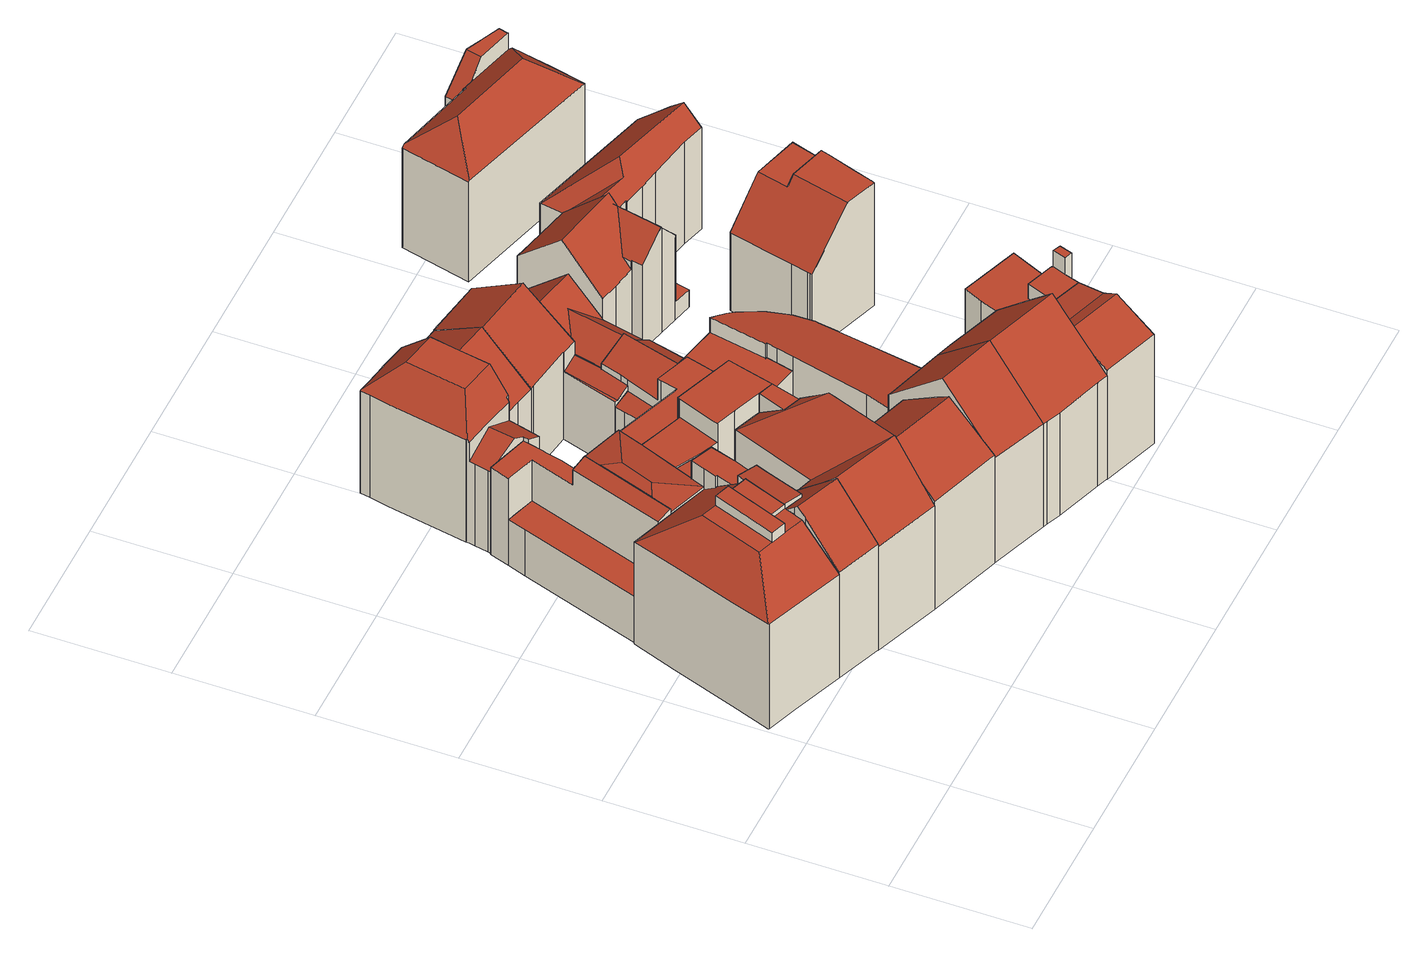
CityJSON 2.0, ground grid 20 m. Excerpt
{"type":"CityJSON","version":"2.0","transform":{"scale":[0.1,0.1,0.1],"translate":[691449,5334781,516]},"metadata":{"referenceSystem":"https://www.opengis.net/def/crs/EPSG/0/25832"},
"CityObjects":{
"building1":{"type":"Building","attributes":{"Gemeindeschluessel":"09162000","HoeheDach":"542.030","HoeheGrund":"516.590","Methode":"2000","NiedrigsteTraufeDesGebaeudes":"534.678","Geometrietyp2DReferenz":"3000","function":"31001_9998","roofType":"2100","measuredHeight":25.44,"storeysAboveGround":6},"geometry":[{"type":"MultiSurface","lod":"2","boundaries":[[[0,1,2,3,4,5]],[[6,7,8,9]],[[10,11,1,0]],[[12,5,4,3,2,13,14,15,16,17,18,19]],[[14,13,20,21]],[[22,23,24,25,26,27,28]],[[29,30,31,32]],[[9,8,33,34]],[[35,36,25,24]],[[37,38,39,40,41]],[[35,24,23,22,42,43,44,45,6,9,34,46,19,18,17,16,15,14,21,47,29,32]],[[1,11,48,26,25,36,31,30,49,20,13,2]],[[10,50,51,11]],[[22,28,52,42]],[[44,43,42,52,53,39,38]],[[54,55,56,51,50]],[[41,40,57,58,56,55,54]],[[32,31,36,35]],[[41,54,50,10]],[[39,53,57,40]],[[59,33,8,7,37,41,10,0,5,12]],[[7,6,45,44,38,37]],[[46,34,33,59,12,19]],[[56,58,27,26,48,11,51]],[[53,52,28,27,58,57]],[[49,30,29,47,21,20]]],"semantics":{"surfaces":[{"type":"RoofSurface"},{"type":"WallSurface"},{"type":"GroundSurface"}],"values":[0,1,0,1,1,1,1,1,1,0,2,0,1,1,1,0,1,1,1,1,0,1,1,1,0,1]}}]},
"building2":{"type":"Building","attributes":{"Gemeindeschluessel":"09162000","HoeheDach":"542.256","HoeheGrund":"516.540","Methode":"2000","NiedrigsteTraufeDesGebaeudes":"534.364","Geometrietyp2DReferenz":"3000","function":"31001_9998","roofType":"3100","measuredHeight":25.72,"storeysAboveGround":5},"geometry":[{"type":"MultiSurface","lod":"2","boundaries":[[[60,61,62,63,64,65]],[[66,67,68,69,70,71]],[[72,73,67,66,74]],[[75,76,60,65]],[[77,72,74,78]],[[63,62,79,80]],[[81,77,78,71,70,69,75,65,64,63,80,82]],[[80,79,83,82]],[[69,68,76,75]],[[78,74,66,71]],[[72,77,81,82,83,84,73]],[[73,84,83,79,62,61,60,76,68,67]]],"semantics":{"surfaces":[{"type":"WallSurface"},{"type":"RoofSurface"},{"type":"GroundSurface"}],"values":[0,0,1,0,0,0,2,0,0,0,0,1]}}]},
"building3":{"type":"Building","attributes":{"Gemeindeschluessel":"09162000","HoeheDach":"525.003","HoeheGrund":"516.810","Methode":"1000","NiedrigsteTraufeDesGebaeudes":"525.003","Geometrietyp2DReferenz":"3000","function":"31001_9998","roofType":"1000","measuredHeight":8.19,"storeysAboveGround":2},"geometry":[{"type":"MultiSurface","lod":"2","boundaries":[[[85,86,87,88]],[[88,87,89,90]],[[90,89,91,92]],[[93,85,88,90,92,94,95]],[[86,96,97,98,91,89,87]],[[85,93,95,97,96,86]],[[98,97,95,94,92,91]]],"semantics":{"surfaces":[{"type":"WallSurface"},{"type":"GroundSurface"},{"type":"RoofSurface"}],"values":[0,0,0,1,2,0,0]}}]},
"building4":{"type":"Building","attributes":{"Gemeindeschluessel":"09162000","HoeheDach":"540.621","HoeheGrund":"516.580","Methode":"2000","NiedrigsteTraufeDesGebaeudes":"534.730","Geometrietyp2DReferenz":"3000","function":"31001_9998","roofType":"1000","measuredHeight":24.04,"storeysAboveGround":5},"geometry":[{"type":"MultiSurface","lod":"2","boundaries":[[[99,100,101,102]],[[103,104,105,106,107,108]],[[24,109,110,35]],[[111,112,107,106]],[[113,114,100,99]],[[115,116,108,107,112,117,110,109,118]],[[113,119,116,115,120,114]],[[101,100,114,120,121,122,123]],[[103,108,116,119]],[[35,110,117,32]],[[106,105,124,125,111]],[[118,121,120,115]],[[102,101,123,42]],[[24,22,122,121,118,109]],[[126,124,105,104]],[[127,125,124,126]],[[103,119,113,99,102,42,22,24,35,32,127,126,104]],[[127,32,117,112,111,125]],[[42,123,122,22]]],"semantics":{"surfaces":[{"type":"WallSurface"},{"type":"RoofSurface"},{"type":"GroundSurface"}],"values":[0,0,0,0,0,1,0,1,0,0,1,0,0,0,0,0,2,0,0]}}]},
"building5":{"type":"Building","attributes":{"Gemeindeschluessel":"09162000","HoeheDach":"535.727","HoeheGrund":"516.830","Methode":"2000","NiedrigsteTraufeDesGebaeudes":"532.330","Geometrietyp2DReferenz":"3000","function":"31001_9998","roofType":"1000","measuredHeight":18.9,"storeysAboveGround":6},"geometry":[{"type":"MultiSurface","lod":"2","boundaries":[[[128,129,130,131,132,133,134,135,136,137,138,139,140]],[[141,142,143,144,145,146,147,85,148,149,95,150,92,151,152]],[[153,154,131,130,129,95,149,148,85]],[[141,137,136,142]],[[152,138,137,141]],[[147,155,153,85]],[[131,154,156,132]],[[151,139,138,152]],[[150,95,129,128,140,92]],[[147,146,145,144,134,133,132,156,155]],[[155,156,154,153]],[[144,143,142,136,135,134]],[[92,140,139,151]]],"semantics":{"surfaces":[{"type":"RoofSurface"},{"type":"GroundSurface"},{"type":"WallSurface"}],"values":[0,1,2,2,2,2,2,2,2,2,0,2,2]}}]},
"building6":{"type":"Building","attributes":{"Gemeindeschluessel":"09162000","HoeheDach":"536.110","HoeheGrund":"516.810","Methode":"2000","NiedrigsteTraufeDesGebaeudes":"535.120","Geometrietyp2DReferenz":"3000","function":"31001_9998","roofType":"3200","measuredHeight":19.3,"storeysAboveGround":5},"geometry":[{"type":"MultiSurface","lod":"2","boundaries":[[[157,158,159,147]],[[157,160,161,162,163,158]],[[164,165,162,161]],[[166,164,161,160,157,147,167,168,145,169]],[[170,171,172,173,174]],[[145,173,172,169]],[[164,166,169,172,171,165]],[[158,163,175,176,159]],[[175,170,174,176]],[[163,162,165,171,170,175]],[[159,176,174,173,145,168,167,147]]],"semantics":{"surfaces":[{"type":"WallSurface"},{"type":"GroundSurface"},{"type":"RoofSurface"}],"values":[0,0,0,1,2,0,0,2,2,2,0]}}]},
"building7":{"type":"Building","attributes":{"Gemeindeschluessel":"09162000","HoeheDach":"528.425","HoeheGrund":"516.710","Methode":"2000","NiedrigsteTraufeDesGebaeudes":"528.425","Geometrietyp2DReferenz":"3000","function":"31001_9998","roofType":"1000","measuredHeight":11.71,"storeysAboveGround":3},"geometry":[{"type":"MultiSurface","lod":"2","boundaries":[[[177,178,179,180]],[[181,182,183,184]],[[185,186,187,188]],[[189,179,178,183,182,187,186,190,191]],[[192,189,191,193]],[[193,191,190,194]],[[180,179,189,192]],[[188,187,182,181]],[[184,183,178,177]],[[193,194,185,188,181,184,177,180,192]],[[194,190,186,185]]],"semantics":{"surfaces":[{"type":"WallSurface"},{"type":"RoofSurface"},{"type":"GroundSurface"}],"values":[0,0,0,1,0,0,0,0,0,2,0]}}]},
"building8":{"type":"Building","attributes":{"Gemeindeschluessel":"09162000","HoeheDach":"542.260","HoeheGrund":"516.403","Methode":"2000","NiedrigsteTraufeDesGebaeudes":"534.849","Geometrietyp2DReferenz":"3000","function":"31001_9998","roofType":"3100","measuredHeight":25.86,"storeysAboveGround":5},"geometry":[{"type":"MultiSurface","lod":"2","boundaries":[[[195,196,197,198]],[[199,200,201,202,203,204]],[[205,206,204,203,207,208]],[[200,199,209,210,211]],[[212,213,196,195]],[[207,214,215,216,208]],[[217,218,219,220]],[[215,221,222,216]],[[209,206,205,222,221,223,224,225,217,220,226,212,195,198,210]],[[225,227,218,217]],[[201,227,225,224,202]],[[207,203,202,228,214]],[[223,221,215,214,228]],[[199,204,206,209]],[[226,229,213,212]],[[220,219,229,226]],[[198,197,211,210]],[[200,211,197,196,213,229,219,218,227,201]],[[202,224,223,228]],[[205,208,216,222]]],"semantics":{"surfaces":[{"type":"WallSurface"},{"type":"RoofSurface"},{"type":"GroundSurface"}],"values":[0,1,0,0,0,1,0,0,2,0,0,1,0,0,0,0,0,1,0,0]}}]},
"building9":{"type":"Building","attributes":{"Gemeindeschluessel":"09162000","HoeheDach":"528.485","HoeheGrund":"516.690","Methode":"1000","NiedrigsteTraufeDesGebaeudes":"528.485","Geometrietyp2DReferenz":"3000","function":"31001_9998","roofType":"1000","measuredHeight":11.79,"storeysAboveGround":3},"geometry":[{"type":"MultiSurface","lod":"2","boundaries":[[[230,231,180,232,177,233]],[[234,235,236,237,238,239]],[[236,233,177,237]],[[239,238,237,177,232,180]],[[231,230,233,236,235,234]],[[231,234,239,180]]],"semantics":{"surfaces":[{"type":"GroundSurface"},{"type":"RoofSurface"},{"type":"WallSurface"}],"values":[0,1,2,2,2,2]}}]},
"building10":{"type":"Building","attributes":{"Gemeindeschluessel":"09162000","HoeheDach":"532.293","HoeheGrund":"517.010","Methode":"2000","NiedrigsteTraufeDesGebaeudes":"528.325","Geometrietyp2DReferenz":"3000","function":"31001_9998","roofType":"2100","measuredHeight":15.28,"storeysAboveGround":3},"geometry":[{"type":"MultiSurface","lod":"2","boundaries":[[[240,241,242,243,244,245]],[[133,246,247,248,245,244,249,250,251]],[[252,253,254,255,248,247]],[[256,253,252,247,246,133]],[[257,258,251,250,249,244,243,242,259]],[[255,254,260,241,240,245,248]],[[258,256,133,251]],[[242,241,260,259]],[[258,257,259,260,254,253,256]]],"semantics":{"surfaces":[{"type":"WallSurface"},{"type":"RoofSurface"},{"type":"GroundSurface"}],"values":[0,0,0,1,2,1,0,0,0]}}]},
"building11":{"type":"Building","attributes":{"Gemeindeschluessel":"09162000","HoeheDach":"534.917","HoeheGrund":"516.740","Methode":"1000","NiedrigsteTraufeDesGebaeudes":"534.917","Geometrietyp2DReferenz":"3000","function":"31001_9998","roofType":"1000","measuredHeight":18.18,"storeysAboveGround":4},"geometry":[{"type":"MultiSurface","lod":"2","boundaries":[[[261,262,263,264,265,266,267,268]],[[269,268,267,270]],[[177,271,272,264,263,262]],[[271,177,184,269,270,273,274,272]],[[270,267,266,273]],[[265,264,272,274,273,266]],[[184,261,268,269]],[[177,262,261,184]]],"semantics":{"surfaces":[{"type":"RoofSurface"},{"type":"WallSurface"},{"type":"GroundSurface"}],"values":[0,1,1,2,1,1,1,1]}}]},
"building12":{"type":"Building","attributes":{"Gemeindeschluessel":"09162000","HoeheDach":"541.209","HoeheGrund":"516.400","Methode":"2000","NiedrigsteTraufeDesGebaeudes":"527.770","Geometrietyp2DReferenz":"3000","function":"31001_9998","roofType":"3100","measuredHeight":24.81,"storeysAboveGround":5},"geometry":[{"type":"MultiSurface","lod":"2","boundaries":[[[275,276,277,278]],[[279,280,281,277,276,282,283]],[[282,276,275,284,209,285,206]],[[209,284,286,287]],[[288,289,290,291,292,222]],[[222,292,293,205]],[[293,283,282,206,294,205]],[[295,296,297,289,288,222,205,294,206,285,209,287]],[[291,290,280,279,283,293,292]],[[290,289,297,296,295,287,286,278,277,281,280]],[[278,286,284,275]]],"semantics":{"surfaces":[{"type":"WallSurface"},{"type":"RoofSurface"},{"type":"GroundSurface"}],"values":[0,1,0,0,0,0,0,2,1,0,1]}}]},
"building13":{"type":"Building","attributes":{"Gemeindeschluessel":"09162000","HoeheDach":"538.230","HoeheGrund":"516.620","Methode":"1000","NiedrigsteTraufeDesGebaeudes":"538.230","Geometrietyp2DReferenz":"3000","function":"31001_9998","roofType":"1000","measuredHeight":21.61,"storeysAboveGround":5},"geometry":[{"type":"MultiSurface","lod":"2","boundaries":[[[298,299,300,301]],[[302,303,304,305,306,298,301]],[[307,308,299,298,306,305]],[[309,310,311,300,299,308,307]],[[302,311,310,303]],[[304,303,310,309,307,305]],[[301,300,311,302]]],"semantics":{"surfaces":[{"type":"WallSurface"},{"type":"GroundSurface"},{"type":"RoofSurface"}],"values":[0,1,0,2,0,0,0]}}]},
"building14":{"type":"Building","attributes":{"Gemeindeschluessel":"09162000","HoeheDach":"538.195","HoeheGrund":"516.640","Methode":"1000","NiedrigsteTraufeDesGebaeudes":"538.195","Geometrietyp2DReferenz":"3000","function":"31001_9998","roofType":"1000","measuredHeight":21.55,"storeysAboveGround":6},"geometry":[{"type":"MultiSurface","lod":"2","boundaries":[[[312,313,314,299,300,315,316,317,318,319,320,321]],[[322,315,300,301]],[[301,300,299,298]],[[323,317,316,324]],[[321,320,319,325,326,327]],[[328,298,299,314,313,329]],[[330,318,317,323]],[[324,322,301,298,328,329,331,327,326,325,330,323]],[[325,319,318,330]],[[331,329,313,312,321,327]],[[324,316,315,322]]],"semantics":{"surfaces":[{"type":"RoofSurface"},{"type":"WallSurface"},{"type":"GroundSurface"}],"values":[0,1,1,1,1,1,1,2,1,1,1]}}]},
"building15":{"type":"Building","attributes":{"Gemeindeschluessel":"09162000","HoeheDach":"539.510","HoeheGrund":"517.010","Methode":"2000","NiedrigsteTraufeDesGebaeudes":"531.519","Geometrietyp2DReferenz":"3000","function":"31001_9998","roofType":"3100","measuredHeight":22.5,"storeysAboveGround":6},"geometry":[{"type":"MultiSurface","lod":"2","boundaries":[[[332,333,334,335,336,337]],[[338,339,340,341,342,343,344,345,346]],[[347,348,349,350,351,352,353,354,355,356,357,358,359,360,361,362,363,364,365,366,367,368,369,370,371,372,336,335,334,373,374,375,376]],[[361,377,378,362]],[[352,351,379,380,342,341,353]],[[381,382,383,333,332,337,384]],[[385,386,376,375,374,387]],[[388,389,390,391,370,369,368,367]],[[360,359,392,393,377,361]],[[394,395,346,345,396,366,365,364,363]],[[355,397,398,356]],[[357,399,400,358]],[[342,380,401,402,403,404,383,382,405,343]],[[362,378,394,363]],[[349,406,407,350]],[[408,409,410,340,339,338,346,395]],[[358,400,392,359]],[[370,391,411,371]],[[393,409,408,395,394,378,377]],[[392,400,399,398,397,410,409,393]],[[366,396,388,367]],[[356,398,399,357]],[[379,407,406,412,402,401,380]],[[384,337,336,372,371,411]],[[343,405,382,381,344]],[[406,349,348,347,376,386,413,412]],[[412,413,386,385,387,404,403,402]],[[350,407,379,351]],[[396,345,344,381,384,411,391,390,389,388]],[[340,410,397,355,354,353,341]],[[383,404,387,374,373,334,333]]],"semantics":{"surfaces":[{"type":"WallSurface"},{"type":"RoofSurface"},{"type":"GroundSurface"}],"values":[0,1,2,0,0,1,0,0,0,0,0,0,0,0,0,0,0,0,1,1,0,0,1,0,1,0,1,0,1,0,0]}}]},
"building16":{"type":"Building","attributes":{"Gemeindeschluessel":"09162000","HoeheDach":"532.207","HoeheGrund":"516.730","Methode":"2000","NiedrigsteTraufeDesGebaeudes":"528.246","Geometrietyp2DReferenz":"3000","function":"31001_9998","roofType":"2100","measuredHeight":15.48,"storeysAboveGround":3},"geometry":[{"type":"MultiSurface","lod":"2","boundaries":[[[414,415,416,417]],[[418,419,420,421]],[[422,423,424,425,426,427,428,429,430]],[[430,429,428,427,431,432,433,434]],[[430,434,417,416]],[[418,435,436,437,438,424,423,422,439,440,419]],[[441,440,439,442,443,444]],[[419,440,441,444,420]],[[445,260,415,414]],[[431,427,426,446]],[[425,424,438,447,446,426]],[[437,436,435,418,421,448,445,414,417,434,433,432,431,446,447,438]],[[442,439,422,430,416,415,260,443]],[[420,444,443,260,445,448,421]]],"semantics":{"surfaces":[{"type":"WallSurface"},{"type":"RoofSurface"},{"type":"GroundSurface"}],"values":[0,0,1,0,0,0,0,1,0,0,0,2,1,0]}}]},
"building17":{"type":"Building","attributes":{"Gemeindeschluessel":"09162000","HoeheDach":"528.028","HoeheGrund":"516.570","Methode":"1000","NiedrigsteTraufeDesGebaeudes":"525.389","Geometrietyp2DReferenz":"3000","function":"31001_9998","roofType":"2100","measuredHeight":11.46,"storeysAboveGround":2},"geometry":[{"type":"MultiSurface","lod":"2","boundaries":[[[449,450,451,452]],[[453,454,455,456]],[[457,452,451,458,459,460]],[[456,455,450,449]],[[452,457,460,461,453,456,449]],[[459,462,454,453,461,460]],[[458,451,450,455,454,462,459]]],"semantics":{"surfaces":[{"type":"WallSurface"},{"type":"GroundSurface"},{"type":"RoofSurface"}],"values":[0,0,0,0,1,0,2]}}]},
"building18":{"type":"Building","attributes":{"Gemeindeschluessel":"09162000","HoeheDach":"534.681","HoeheGrund":"516.670","Methode":"2000","NiedrigsteTraufeDesGebaeudes":"530.910","Geometrietyp2DReferenz":"3000","function":"31001_9998","roofType":"1000","measuredHeight":18.01,"storeysAboveGround":4},"geometry":[{"type":"MultiSurface","lod":"2","boundaries":[[[463,464,465,466]],[[438,467,464,463]],[[272,468,469,273]],[[470,471,472,473]],[[474,475,476,477,478,465,464,467,479]],[[466,465,478,480]],[[481,482,468,272]],[[421,483,484,418]],[[485,476,475,486]],[[469,468,482,487,488,489,490,491,492,472,471,484,483,493]],[[273,469,493,270]],[[473,472,492,494]],[[495,477,476,485]],[[270,493,483,421]],[[479,491,490,474]],[[496,487,482,481]],[[484,471,470,494,492,491,479,467,438,497,498,499,418]],[[473,494,470]],[[480,478,477,495]],[[486,500,501,502,496,481,272,273,270,421,418,499,498,497,438,463,466,480,495,485]],[[496,502,501,489,488,487]],[[501,500,486,475,474,490,489]]],"semantics":{"surfaces":[{"type":"WallSurface"},{"type":"RoofSurface"},{"type":"GroundSurface"}],"values":[0,0,0,0,1,0,0,0,0,1,0,0,0,0,0,0,0,1,0,2,0,0]}}]},
"building19":{"type":"Building","attributes":{"Gemeindeschluessel":"09162000","HoeheDach":"543.742","HoeheGrund":"516.400","Methode":"1000","NiedrigsteTraufeDesGebaeudes":"534.835","Geometrietyp2DReferenz":"3000","function":"31001_9998","roofType":"3100","measuredHeight":27.34,"storeysAboveGround":5},"geometry":[{"type":"MultiSurface","lod":"2","boundaries":[[[503,504,505,506,287,507]],[[505,504,508,509]],[[510,511,512,513]],[[511,508,504,503,507,512]],[[514,510,513,289]],[[513,512,507,287,515,289]],[[516,514,289,515,287,506,505,509]],[[516,511,510,514]],[[516,509,508,511]]],"semantics":{"surfaces":[{"type":"WallSurface"},{"type":"RoofSurface"},{"type":"GroundSurface"}],"values":[0,0,1,1,0,0,2,0,0]}}]},
"building20":{"type":"Building","attributes":{"Gemeindeschluessel":"09162000","HoeheDach":"521.170","HoeheGrund":"516.600","Methode":"2000","NiedrigsteTraufeDesGebaeudes":"521.170","Geometrietyp2DReferenz":"3000","function":"31001_9998","roofType":"1000","measuredHeight":4.57,"storeysAboveGround":1},"geometry":[{"type":"MultiSurface","lod":"2","boundaries":[[[517,518,519,520,324,521]],[[301,522,523,322]],[[524,525,449,526,456,302,301,322,324,520,519]],[[526,449,527,528,529,456]],[[302,530,522,301]],[[528,527,531,532,518,517,521,523,522,530,529]],[[322,523,521,324]],[[449,525,524,519,518,532,531,527]],[[456,529,530,302]]],"semantics":{"surfaces":[{"type":"WallSurface"},{"type":"GroundSurface"},{"type":"RoofSurface"}],"values":[0,0,1,0,0,2,0,0,0]}}]},
"building21":{"type":"Building","attributes":{"Gemeindeschluessel":"09162000","HoeheDach":"538.170","HoeheGrund":"516.970","Methode":"2000","NiedrigsteTraufeDesGebaeudes":"529.090","Geometrietyp2DReferenz":"3000","function":"31001_9998","roofType":"3100","measuredHeight":21.2,"storeysAboveGround":5},"geometry":[{"type":"MultiSurface","lod":"2","boundaries":[[[533,534,535,536]],[[537,538,539,540,541,542]],[[376,543,544,545]],[[546,547,534,533]],[[539,538,548,549,550,551,552]],[[552,551,553,554,555]],[[555,554,544,543,556]],[[557,558,559,560,561,562]],[[560,537,542,561]],[[349,556,543,376]],[[563,564,559,558]],[[561,542,541,547,546,565,562]],[[536,535,566,350]],[[559,564,567,548,538,537,560]],[[350,566,556,349]],[[549,548,567,568]],[[568,567,564,563]],[[553,551,550,549,568,563,558,557,562,565,546,533,536,350,349,376,545]],[[545,544,554,553]],[[534,547,541,540,539,552,555,556,566,535]]],"semantics":{"surfaces":[{"type":"WallSurface"},{"type":"RoofSurface"},{"type":"GroundSurface"}],"values":[0,0,0,0,0,0,1,0,1,0,0,0,0,1,0,0,0,2,0,1]}}]},
"building22":{"type":"Building","attributes":{"Gemeindeschluessel":"09162000","HoeheDach":"530.018","HoeheGrund":"516.650","Methode":"1000","NiedrigsteTraufeDesGebaeudes":"530.018","Geometrietyp2DReferenz":"3000","function":"31001_9998","roofType":"1000","measuredHeight":13.37,"storeysAboveGround":4},"geometry":[{"type":"MultiSurface","lod":"2","boundaries":[[[324,569,570,323]],[[571,572,573,519,574,324,323,575,576,577,578,579]],[[578,580,581,579]],[[582,572,571,583]],[[574,519,584,585,569,324]],[[573,586,584,519]],[[575,587,588,576]],[[572,582,586,573]],[[577,589,580,578]],[[323,570,587,575]],[[585,584,586,582,583,581,580,589,588,587,570,569]],[[576,588,589,577]],[[579,581,583,571]]],"semantics":{"surfaces":[{"type":"WallSurface"},{"type":"GroundSurface"},{"type":"RoofSurface"}],"values":[0,1,0,0,0,0,0,0,0,0,2,0,0]}}]},
"building23":{"type":"Building","attributes":{"Gemeindeschluessel":"09162000","HoeheDach":"543.550","HoeheGrund":"516.360","Methode":"2000","NiedrigsteTraufeDesGebaeudes":"534.697","Geometrietyp2DReferenz":"3000","function":"31001_9998","roofType":"3100","measuredHeight":27.19,"storeysAboveGround":5},"geometry":[{"type":"MultiSurface","lod":"2","boundaries":[[[514,510,590,516]],[[591,592,593,594]],[[590,595,508,509,596,516]],[[597,598,593,592]],[[592,591,599,600,601,602,603,604,514,516,596,509,605,597]],[[605,606,598,597]],[[607,608,609,610,611,612,594,595,590,510]],[[603,608,607,604]],[[601,600,611,610,609,602]],[[599,612,611,600]],[[594,593,598,606,508,595]],[[604,607,510,514]],[[591,594,612,599]],[[602,609,608,603]],[[509,508,606,605]]],"semantics":{"surfaces":[{"type":"WallSurface"},{"type":"GroundSurface"},{"type":"RoofSurface"}],"values":[0,0,0,0,1,0,2,0,0,0,2,0,0,0,0]}}]},
"building24":{"type":"Building","attributes":{"Gemeindeschluessel":"09162000","HoeheDach":"532.658","HoeheGrund":"516.580","Methode":"1000","NiedrigsteTraufeDesGebaeudes":"531.158","Geometrietyp2DReferenz":"3000","function":"31001_9998","roofType":"9999","measuredHeight":16.08,"storeysAboveGround":4},"geometry":[{"type":"MultiSurface","lod":"2","boundaries":[[[519,613,614,573]],[[615,616,617,618]],[[619,620,621,622,623,624]],[[625,626,627,628]],[[449,629,613,519]],[[630,631,632,633]],[[579,634,635,636]],[[637,638,616,615]],[[618,617,639,640]],[[452,641,629,449]],[[571,642,634,579]],[[643,644,645,646,647,620,619,624,452,449,519,573,572,571,579,636,625,628,630,633,648,637,615,618,640]],[[643,649,650,644]],[[623,622,621,651,652,653,650,649,639,617,616,638,654,632,631,627,626,635,634,642,655,614,613,629,641]],[[628,627,631,630]],[[648,654,638,637]],[[633,632,654,648]],[[636,635,626,625]],[[572,655,642,571]],[[640,639,649,643]],[[646,645,644,650,653,652]],[[646,652,651,647]],[[573,614,655,572]],[[647,651,621,620]],[[624,623,641,452]]],"semantics":{"surfaces":[{"type":"WallSurface"},{"type":"GroundSurface"},{"type":"RoofSurface"}],"values":[0,0,0,0,0,0,0,0,0,0,0,1,0,2,0,0,0,0,0,0,0,0,0,0,0]}}]},
"building25":{"type":"Building","attributes":{"Gemeindeschluessel":"09162000","HoeheDach":"531.461","HoeheGrund":"516.855","Methode":"2000","NiedrigsteTraufeDesGebaeudes":"526.870","Geometrietyp2DReferenz":"3000","function":"31001_9998","roofType":"2100","measuredHeight":14.61,"storeysAboveGround":4},"geometry":[{"type":"MultiSurface","lod":"2","boundaries":[[[656,657,658,659]],[[660,661,662,663,656,659,664,665]],[[665,666,667,660]],[[659,658,668,664]],[[669,667,666,668,658,657,670,671]],[[661,669,671,662]],[[663,670,657,656]],[[664,668,666,665]],[[662,671,670,663]],[[660,667,669,661]]],"semantics":{"surfaces":[{"type":"WallSurface"},{"type":"GroundSurface"},{"type":"RoofSurface"}],"values":[0,1,0,0,2,0,0,0,0,0]}}]},
"building26":{"type":"Building","attributes":{"Gemeindeschluessel":"09162000","HoeheDach":"539.130","HoeheGrund":"516.268","Methode":"2000","NiedrigsteTraufeDesGebaeudes":"535.668","Geometrietyp2DReferenz":"3000","function":"31001_9998","roofType":"3100","measuredHeight":22.86,"storeysAboveGround":5},"geometry":[{"type":"MultiSurface","lod":"2","boundaries":[[[672,673,674,675,676]],[[677,678,679,680]],[[681,682,677,680,683,673,672,684,685,686]],[[672,676,687,684]],[[684,687,688,685]],[[679,678,689,690,691]],[[673,683,691,690,674]],[[680,679,691,683]],[[681,686,692,693,694]],[[682,689,678,677]],[[693,692,688,687,676,675]],[[689,694,693,675,674,690]],[[681,694,689,682]],[[685,688,692,686]]],"semantics":{"surfaces":[{"type":"WallSurface"},{"type":"GroundSurface"},{"type":"RoofSurface"}],"values":[0,0,1,0,0,2,0,0,0,0,2,2,0,0]}}]},
"building27":{"type":"Building","attributes":{"Gemeindeschluessel":"09162000","HoeheDach":"531.940","HoeheGrund":"516.931","Methode":"2000","NiedrigsteTraufeDesGebaeudes":"523.938","Geometrietyp2DReferenz":"3000","function":"31001_9998","roofType":"3100","measuredHeight":15.01,"storeysAboveGround":3},"geometry":[{"type":"MultiSurface","lod":"2","boundaries":[[[695,696,697,698]],[[699,700,701,702,703,704,705]],[[706,707,708,709]],[[709,708,710,711]],[[664,712,713,659]],[[714,715,716,717]],[[718,702,701,719,720,721,713,712]],[[722,660,665,664,659,656,723,706,709,711,724,716,715,695,698]],[[718,725,726,703,702]],[[696,695,715,714]],[[727,701,700,728]],[[724,711,710,728,700,699]],[[722,698,697,705,704]],[[729,719,701,727]],[[660,726,725,665]],[[726,660,722,704,703]],[[707,729,727,728,710,708]],[[664,665,725,718,712]],[[659,713,721,656]],[[656,721,720,723]],[[724,699,717,716]],[[714,717,699,705,697,696]],[[706,723,720,719,729,707]]],"semantics":{"surfaces":[{"type":"WallSurface"},{"type":"RoofSurface"},{"type":"GroundSurface"}],"values":[0,1,0,0,0,0,1,2,1,0,0,0,0,0,0,0,1,0,0,0,0,1,0]}}]},
"building28":{"type":"Building","attributes":{"Gemeindeschluessel":"09162000","HoeheDach":"524.650","HoeheGrund":"516.670","Methode":"2000","NiedrigsteTraufeDesGebaeudes":"522.327","Geometrietyp2DReferenz":"3000","function":"31001_9998","roofType":"3100","measuredHeight":7.98,"storeysAboveGround":2},"geometry":[{"type":"MultiSurface","lod":"2","boundaries":[[[730,731,732,733,734,735,736]],[[737,738,739,740,741,742,743]],[[744,745,746,738,737,732,731]],[[747,748,749,750]],[[736,735,734,751,752,753]],[[734,733,743,742,754,755,751]],[[739,756,749,748,757,758,759,740]],[[746,760,761,750,749,756,739,738]],[[741,740,759,762,763,764]],[[743,733,732,737]],[[754,742,741,764]],[[761,760,746,745,744,765,753,752,751,755,754,764,763,762,766,767,747,750]],[[757,748,747,767,766,758]],[[765,744,731,730,736,753]],[[762,759,758,766]]],"semantics":{"surfaces":[{"type":"RoofSurface"},{"type":"WallSurface"},{"type":"GroundSurface"}],"values":[0,0,1,1,1,1,0,1,1,1,1,2,1,1,1]}}]},
"building29":{"type":"Building","attributes":{"Gemeindeschluessel":"09162000","HoeheDach":"540.190","HoeheGrund":"516.485","Methode":"2000","NiedrigsteTraufeDesGebaeudes":"521.430","Geometrietyp2DReferenz":"3000","function":"31001_9998","roofType":"1000","measuredHeight":23.7,"storeysAboveGround":5},"geometry":[{"type":"MultiSurface","lod":"2","boundaries":[[[768,769,770,771]],[[772,773,774,775]],[[776,777,778,779,780,781]],[[782,783,784,785]],[[778,786,787,779]],[[788,789,790,791]],[[792,692,688,793]],[[794,795,783,782]],[[796,788,692,792]],[[688,692,788,791,797,784,783,795]],[[798,799,780,779,787,785,784,797]],[[776,800,801,777]],[[800,776,781,802]],[[798,768,771,796,792,793,772,775,803,801,800,802,799]],[[796,771,770,789,788]],[[770,769,790,789]],[[772,793,688,795,794,773]],[[802,781,780,799]],[[777,801,803,804,786,778]],[[794,782,785,787,786,804,774,773]],[[768,798,797,791,790,769]],[[775,774,804,803]]],"semantics":{"surfaces":[{"type":"WallSurface"},{"type":"RoofSurface"},{"type":"GroundSurface"}],"values":[0,0,1,0,0,0,0,0,0,1,0,0,0,2,0,1,0,0,0,1,0,0]}}]},
"building30":{"type":"Building","attributes":{"Gemeindeschluessel":"09162000","HoeheDach":"537.361","HoeheGrund":"516.931","Methode":"2000","NiedrigsteTraufeDesGebaeudes":"519.950","Geometrietyp2DReferenz":"3000","function":"31001_9998","roofType":"3100","measuredHeight":20.43,"storeysAboveGround":4},"geometry":[{"type":"MultiSurface","lod":"2","boundaries":[[[805,806,807,808,809,810]],[[811,812,813,814,815]],[[814,813,816,817,818,819,820,821,822]],[[823,812,811,824,825,722,698,826,827,828,829,830,831,832,833]],[[698,722,834,810,809]],[[826,808,807,827]],[[814,822,835,836,837,815]],[[832,831,819,818,838,839]],[[805,810,834,840,841,835,822,842]],[[830,820,819,831]],[[823,833,843,844,817,816]],[[830,829,842,821,820]],[[838,818,817,844]],[[829,828,806,805,842]],[[843,839,838,844]],[[825,840,834,722]],[[823,816,813,812]],[[825,824,837,836,841,840]],[[832,839,843,833]],[[821,842,822]],[[811,815,837,824]],[[698,809,808,826]],[[827,807,806,828]],[[841,836,835]]],"semantics":{"surfaces":[{"type":"RoofSurface"},{"type":"WallSurface"},{"type":"GroundSurface"}],"values":[0,1,0,2,1,1,0,1,0,1,1,1,1,1,0,1,1,1,1,1,1,1,1,1]}}]},
"building31":{"type":"Building","attributes":{"Gemeindeschluessel":"09162000","HoeheDach":"538.490","HoeheGrund":"516.637","Methode":"2000","NiedrigsteTraufeDesGebaeudes":"530.398","Geometrietyp2DReferenz":"3000","function":"31001_9998","roofType":"2100","measuredHeight":21.85,"storeysAboveGround":4},"geometry":[{"type":"MultiSurface","lod":"2","boundaries":[[[845,846,847,848]],[[849,850,851,852]],[[853,854,855,856,857,858,848,847,859]],[[860,861,862,851,850,859,847,846,863,864]],[[865,866,864,863,867]],[[868,869,870,871,872,873,849,852,874,875,876,866,865]],[[853,873,872,854]],[[870,856,855,871]],[[868,858,857,869]],[[874,862,861,875]],[[868,865,867,845,848,858]],[[871,855,854,872]],[[845,867,863,846]],[[869,857,856,870]],[[852,851,862,874]],[[860,876,875,861]],[[876,860,864,866]],[[859,850,849,873,853]]],"semantics":{"surfaces":[{"type":"WallSurface"},{"type":"RoofSurface"},{"type":"GroundSurface"}],"values":[0,0,1,1,0,2,0,0,0,0,0,0,1,0,0,0,0,0]}}]},
"building32":{"type":"Building","attributes":{"Gemeindeschluessel":"09162000","HoeheDach":"537.630","HoeheGrund":"516.640","Methode":"2000","NiedrigsteTraufeDesGebaeudes":"530.310","Geometrietyp2DReferenz":"3000","function":"31001_9998","roofType":"3200","measuredHeight":20.99,"storeysAboveGround":4},"geometry":[{"type":"MultiSurface","lod":"2","boundaries":[[[877,878,879,880]],[[880,879,881,882]],[[883,884,885,886,887,888,889]],[[890,891,885,884,892]],[[893,894,895]],[[896,886,885,891]],[[897,898,899,900]],[[878,877,901,902]],[[903,904,905,895,894]],[[906,887,886,896]],[[890,892,898,897]],[[890,897,900,901,877,880,882,904,903,907,906,896,891]],[[907,888,887,906]],[[878,902,899,898,892,884,883,893,895,905,881,879]],[[900,899,902,901]],[[907,903,894,889,888]],[[882,881,905,904]],[[883,889,894,893]]],"semantics":{"surfaces":[{"type":"WallSurface"},{"type":"RoofSurface"},{"type":"GroundSurface"}],"values":[0,0,1,0,1,0,0,0,0,0,0,2,0,1,0,0,0,1]}}]},
"building33":{"type":"Building","attributes":{"Gemeindeschluessel":"09162000","HoeheDach":"539.400","HoeheGrund":"516.796","Methode":"2000","NiedrigsteTraufeDesGebaeudes":"531.505","Geometrietyp2DReferenz":"3000","function":"31001_2000","roofType":"3200","measuredHeight":22.6,"storeysAboveGround":6},"geometry":[{"type":"MultiSurface","lod":"2","boundaries":[[[908,909,910,911,912]],[[913,914,915,916,917,918,919]],[[920,921,922]],[[923,924,925,926,927,928]],[[922,917,916,929]],[[913,919,930,931]],[[927,932,933,934,928]],[[935,936,915,914]],[[926,925,930,919,918,937]],[[922,929,911,910,938,920]],[[939,940,934,933,941]],[[942,939,941,921,920,938]],[[931,930,925,924]],[[926,937,932,927]],[[908,912,943,944]],[[923,928,934,940]],[[922,921,941,933,932,937,918,917]],[[942,938,910,909]],[[916,915,936,943,912,911,929]],[[913,931,924,923,940,939,942,909,908,944,935,914]],[[944,943,936,935]]],"semantics":{"surfaces":[{"type":"WallSurface"},{"type":"RoofSurface"},{"type":"GroundSurface"}],"values":[0,0,0,0,0,0,1,0,1,1,0,0,0,1,0,0,1,0,1,2,0]}}]}
},
"vertices":[
[73,297,243],[107,391,243],[80,473,188],[57,408,190],[24,314,191],[4,255,193],[148,265,6],[148,265,239],[127,209,190],[127,209,6],[97,289,243],[131,383,243],[4,254,192],[81,475,187],[81,475,6],[80,473,6],[57,408,6],[24,314,6],[4,255,6],[4,254,6],[124,460,187],[124,460,6],[184,362,6],[185,364,6],[202,411,6],[202,411,203],[185,364,243],[185,364,250],[184,362,250],[146,452,6],[146,452,187],[206,431,187],[206,431,6],[126,208,190],[126,208,6],[199,412,6],[199,412,203],[150,270,243],[155,283,243],[161,299,243],[130,310,243],[119,281,243],[162,303,6],[161,299,6],[155,283,6],[150,270,6],[50,237,6],[132,457,6],[154,375,243],[132,457,187],[97,289,260],[131,383,260],[162,303,250],[161,299,250],[119,281,260],[130,310,260],[154,375,260],[130,310,250],[154,375,250],[50,237,191],
[195,290,236],[210,333,193],[213,342,184],[213,342,5],[210,333,5],[195,290,5],[148,265,251],[152,277,263],[155,283,256],[155,283,5],[152,277,5],[148,265,5],[194,183,193],[219,251,263],[127,209,193],[162,303,5],[162,303,236],[194,183,5],[127,209,5],[217,330,193],[217,330,5],[219,251,5],[244,320,5],[244,320,192],[244,320,193],
[124,460,8],[124,460,90],[81,475,90],[81,475,8],[139,652,90],[139,652,8],[148,679,90],[148,679,8],[192,664,8],[158,676,8],[192,665,8],[192,664,90],[192,665,90],[158,676,90],
[213,342,6],[213,342,242],[195,290,242],[195,290,6],[236,403,6],[252,458,6],[252,458,187],[247,438,187],[247,438,223],[236,403,223],[202,411,223],[199,412,223],[214,452,187],[214,452,223],[215,348,6],[215,348,242],[221,364,223],[235,399,223],[206,431,223],[190,377,223],[235,399,6],[221,364,242],[190,377,246],[184,362,246],[162,303,246],[263,460,187],[225,480,187],[263,460,6],[225,480,6],
[149,679,163],[192,665,163],[190,660,163],[170,599,163],[193,592,163],[194,595,163],[206,630,163],[211,653,163],[213,658,163],[218,681,163],[220,689,163],[158,708,163],[148,679,163],[218,681,8],[213,658,8],[211,653,8],[206,630,8],[194,595,8],[193,592,8],[146,452,8],[170,599,8],[190,660,8],[149,679,8],[158,708,8],[220,689,8],[124,460,190],[170,599,190],[146,452,197],[193,592,197],
[206,431,8],[206,431,191],[146,452,191],[207,432,8],[225,480,8],[225,480,191],[207,432,191],[247,536,8],[247,536,191],[259,572,8],[156,482,8],[185,567,8],[260,573,8],[197,542,201],[259,572,191],[260,573,191],[194,595,191],[185,567,197],[178,492,201],[156,482,198],
[290,448,7],[290,448,124],[244,320,124],[244,320,7],[252,458,7],[252,458,124],[263,460,124],[263,460,7],[235,399,7],[235,399,124],[236,403,124],[236,403,7],[217,330,124],[215,348,124],[213,342,124],[217,330,7],[213,342,7],[215,348,7],
[373,368,4],[373,368,225],[369,354,237],[369,354,4],[358,315,262],[361,323,262],[320,435,190],[274,311,189],[322,215,262],[328,232,262],[320,210,4],[328,232,4],[321,214,263],[320,210,258],[358,315,4],[364,333,4],[364,333,253],[370,369,4],[370,369,225],[219,253,263],[194,183,189],[292,146,189],[358,423,4],[358,423,188],[363,421,188],[363,421,4],[194,183,4],[292,146,4],[244,320,4],[274,311,4],[321,437,4],[346,378,4],[321,437,188],[244,320,190],[346,378,225],
[317,425,7],[274,311,7],[244,321,7],[321,437,7],[274,311,125],[317,425,125],[321,437,125],[290,448,125],[244,321,125],[244,320,125],
[208,630,123],[266,610,123],[266,610,10],[208,630,10],[206,630,10],[206,630,123],[198,607,161],[200,613,160],[200,613,130],[200,613,10],[198,607,10],[194,595,10],[200,612,160],[267,590,160],[267,590,130],[200,612,130],[260,573,163],[267,590,10],[260,573,10],[274,607,10],[274,607,123],
[263,460,189],[290,448,189],[313,506,189],[314,511,189],[273,526,189],[250,535,189],[247,536,189],[225,480,189],[225,480,7],[247,536,7],[313,506,7],[314,511,7],[250,535,7],[273,526,7],
[349,291,118],[349,291,196],[449,257,196],[449,257,118],[424,183,252],[425,183,252],[433,206,235],[328,232,242],[323,218,252],[358,315,118],[349,291,4],[457,281,118],[457,281,4],[396,111,4],[401,109,4],[401,109,196],[396,111,196],[292,146,196],[320,210,246],[323,218,4],[449,257,4],[433,206,4],[425,183,4],
[363,421,6],[363,421,222],[386,413,222],[386,413,6],[373,368,6],[370,369,6],[347,377,6],[346,377,6],[351,389,6],[346,377,222],[351,389,222],[347,377,222],[370,369,222],[373,368,222],
[291,448,222],[321,437,222],[358,423,222],[388,421,222],[396,452,222],[404,481,222],[315,514,222],[314,511,222],[293,456,222],[290,448,222],[388,421,6],[404,481,6],[396,452,6],[314,511,6],[293,456,6],[290,448,6],[358,423,6],[321,437,6],[315,514,6],[291,448,6],
[234,898,193],[249,896,193],[249,896,10],[234,898,10],[209,903,10],[209,903,193],[204,734,188],[210,733,188],[255,724,188],[256,728,194],[260,727,194],[265,755,235],[210,766,235],[165,744,193],[165,741,188],[360,869,10],[336,796,10],[336,795,10],[311,717,10],[281,723,10],[260,727,10],[256,728,10],[255,724,10],[249,705,10],[243,686,10],[239,675,10],[218,681,10],[220,689,10],[203,694,10],[158,708,10],[159,712,10],[163,732,10],[165,741,10],[165,744,10],[165,745,10],[165,746,10],[170,774,10],[186,863,10],[192,891,10],[195,906,10],[196,906,10],[289,888,10],[331,879,10],[360,874,10],[361,874,10],[158,708,155],[159,712,155],[281,723,163],[260,727,163],[226,855,235],[281,844,235],[289,888,193],[196,906,193],[360,874,164],[361,874,164],[331,879,164],[165,746,192],[170,774,192],[186,863,192],[192,891,192],[220,689,170],[203,694,180],[163,732,155],[165,741,155],[165,745,193],[249,705,157],[243,686,158],[239,675,159],[218,681,170],[265,755,184],[274,808,222],[281,844,195],[289,888,164],[274,808,235],[336,795,221],[311,717,163],[204,734,177],[210,733,180],[255,724,155],[195,906,192],[336,796,222],[360,869,168],
[280,605,7],[280,605,123],[299,599,123],[299,599,7],[360,536,7],[360,536,162],[260,573,162],[260,573,7],[366,554,131],[373,572,131],[388,615,131],[363,621,123],[363,622,122],[358,607,123],[355,597,123],[350,581,123],[349,581,123],[358,607,7],[355,597,7],[350,581,7],[349,581,7],[366,553,7],[366,554,7],[373,572,7],[388,615,7],[366,553,131],[366,553,157],[342,562,157],[342,562,131],[267,590,131],[267,590,157],[274,607,7],[363,622,7],[363,621,7],[267,590,7],
[469,317,6],[469,317,94],[457,281,119],[457,281,6],[364,333,6],[364,333,108],[369,354,94],[369,354,6],[394,302,6],[394,302,120],[358,315,120],[358,315,6],[358,316,6],[358,316,120],
[392,627,7],[392,627,151],[402,658,151],[402,658,7],[388,615,150],[314,511,187],[250,535,187],[360,537,149],[360,537,187],[362,536,187],[362,536,149],[422,547,166],[430,576,166],[450,647,166],[447,648,165],[405,657,152],[370,566,149],[405,657,7],[315,514,7],[315,514,187],[260,573,187],[360,536,187],[450,647,7],[430,576,7],[404,481,187],[414,517,187],[415,521,187],[422,547,187],[370,566,187],[368,560,187],[247,536,187],[368,560,149],[447,648,7],[404,481,7],[370,566,7],[368,560,7],[360,537,7],[422,547,7],[415,521,7],[414,517,7],
[460,280,189],[462,279,189],[462,279,4],[460,280,4],[457,281,189],[550,252,189],[550,252,4],[487,78,188],[517,165,277],[429,193,277],[401,109,192],[487,78,4],[429,193,4],[517,165,4],
[434,444,52],[496,431,52],[496,431,6],[434,444,6],[396,452,52],[386,413,52],[388,421,52],[494,422,6],[482,372,6],[467,317,6],[469,317,52],[467,317,52],[369,354,52],[373,368,52],[482,372,52],[494,422,52],
[315,716,10],[315,716,165],[311,716,165],[311,716,10],[389,704,131],[413,700,141],[413,700,165],[389,704,165],[388,704,165],[388,704,131],[361,874,165],[451,860,165],[451,860,10],[388,705,10],[388,705,165],[403,660,142],[403,660,10],[413,700,10],[432,780,10],[432,780,221],[434,791,10],[434,791,214],[432,780,222],[336,795,222],[366,620,10],[388,615,10],[388,615,140],[366,620,131],[363,622,131],[363,622,10],[392,627,10],[392,627,141],[388,704,10],[311,717,165],[402,658,142],[402,658,10],
[396,452,140],[404,481,140],[504,472,6],[506,472,6],[502,455,6],[493,432,6],[415,521,6],[430,576,6],[435,575,6],[488,564,6],[520,557,6],[488,564,140],[520,557,140],[506,472,140],[504,472,140],[496,431,140],[493,432,140],[502,455,140],[415,521,140],[430,576,140],[435,575,140],
[517,165,275],[630,126,4],[640,158,4],[640,158,244],[630,126,275],[518,166,275],[518,166,4],[656,214,4],[656,214,189],[621,98,4],[601,37,4],[598,38,4],[584,43,4],[515,67,4],[494,75,4],[575,245,4],[575,245,187],[494,75,187],[515,67,187],[584,43,188],[598,38,188],[601,37,188],[621,98,247],
[496,431,166],[502,455,166],[576,470,6],[576,470,155],[577,465,155],[577,465,6],[539,255,6],[550,252,6],[550,252,152],[539,255,153],[462,279,165],[462,279,6],[529,550,6],[529,550,165],[538,542,163],[538,542,6],[469,317,166],[546,533,6],[546,533,162],[553,523,160],[553,523,6],[520,557,167],[524,553,166],[524,553,6],[567,498,6],[567,498,158],[579,436,154],[579,436,6],[457,281,166],[504,472,166],[578,431,6],[574,402,6],[573,400,6],[558,299,6],[553,268,6],[562,508,6],[578,431,154],[574,402,153],[553,268,152],[558,299,152],[573,400,153],[562,508,159],[506,472,166],
[450,647,9],[450,647,155],[452,647,153],[452,647,9],[504,635,9],[488,564,9],[435,575,9],[430,576,9],[455,646,9],[477,641,9],[477,641,133],[504,635,111],[455,646,151],[488,564,109],[430,576,155],[435,575,151],
[630,126,3],[621,98,3],[621,98,231],[627,117,220],[630,126,219],[702,60,3],[702,60,226],[686,8,197],[686,8,3],[708,85,3],[704,68,3],[601,37,3],[640,158,3],[678,144,3],[721,128,3],[640,158,212],[678,144,213],[704,68,231],[620,97,231],[601,37,197],[721,128,213],[709,88,220],[708,85,222],
[454,859,9],[454,859,80],[547,837,81],[547,837,9],[432,780,159],[418,725,105],[449,718,105],[492,743,137],[519,705,107],[519,706,108],[530,759,159],[405,657,9],[405,657,81],[402,658,81],[402,658,9],[403,660,81],[403,660,9],[455,646,123],[452,647,121],[451,860,79],[451,860,9],[435,791,9],[435,791,149],[470,643,137],[434,651,105],[447,648,116],[450,647,119],[519,706,9],[447,648,9],[432,780,9],[477,641,131],[504,635,106],[449,718,81],[418,725,81],[434,651,81],
[577,244,86],[656,214,86],[663,235,75],[586,264,75],[586,263,75],[585,261,76],[575,245,86],[663,235,64],[665,241,65],[674,260,70],[601,288,70],[594,270,66],[592,270,66],[586,264,64],[656,214,7],[663,235,7],[665,241,7],[649,301,7],[649,301,64],[687,288,63],[687,288,7],[586,263,7],[585,261,7],[575,245,7],[592,270,7],[586,264,7],[686,286,64],[641,303,64],[617,307,65],[605,300,67],[674,260,7],[686,286,7],[605,300,7],[601,288,7],[594,270,7],[577,244,7],[617,307,7],[641,303,7],
[746,165,5],[746,165,242],[740,146,242],[740,146,5],[640,158,5],[640,158,187],[656,214,187],[656,214,5],[744,264,54],[687,288,54],[678,268,54],[763,237,54],[764,238,54],[773,253,54],[693,187,187],[693,187,213],[735,172,213],[735,172,187],[678,268,187],[763,237,187],[728,150,213],[728,150,242],[735,170,242],[735,170,213],[721,128,5],[678,144,5],[677,144,187],[677,144,213],[728,150,5],[734,171,213],[734,171,5],[764,238,5],[744,264,5],[687,288,5],[773,253,5],[665,241,5],[665,241,187],
[635,747,214],[635,747,213],[645,815,145],[576,831,145],[547,837,146],[532,769,214],[580,676,9],[620,667,9],[620,667,196],[618,667,199],[580,676,161],[648,660,161],[650,660,159],[665,732,159],[663,733,161],[663,735,162],[633,740,199],[632,734,199],[648,660,9],[583,693,9],[547,700,9],[576,831,9],[645,815,9],[635,747,9],[633,740,9],[663,735,9],[663,733,9],[694,726,9],[677,653,9],[519,706,144],[585,706,160],[582,693,160],[583,693,161],[665,732,40],[694,726,40],[547,700,144],[582,693,145],[633,740,207],[677,653,40],[650,660,40],
[804,523,210],[738,542,211],[750,539,225],[804,523,225],[665,476,6],[665,476,144],[666,479,145],[666,479,6],[776,437,225],[778,442,225],[778,443,225],[779,445,225],[786,468,225],[801,512,225],[729,454,225],[695,602,144],[673,508,145],[667,484,145],[750,588,210],[696,604,144],[818,569,6],[696,604,6],[818,569,210],[801,512,6],[786,468,6],[779,445,6],[778,443,6],[778,442,6],[776,437,6],[667,484,6],[673,508,6],[695,602,6],
[663,733,6],[663,733,179],[663,735,181],[663,735,6],[633,740,179],[633,740,6],[701,760,216],[825,724,216],[831,745,195],[836,764,175],[842,795,143],[651,850,143],[651,849,143],[819,696,6],[831,745,6],[819,696,187],[683,747,199],[645,815,143],[637,760,199],[836,764,6],[785,706,6],[785,706,187],[723,719,183],[723,719,6],[694,726,6],[694,726,181],[645,815,6],[635,747,6],[635,747,185],[842,795,6],[651,850,6],
[812,1020,8],[773,1034,8],[773,1034,155],[810,1021,211],[812,1020,211],[852,945,8],[859,984,8],[859,984,211],[859,983,211],[859,983,182],[858,977,188],[852,945,187],[768,1008,156],[768,1008,182],[786,1003,182],[610,932,8],[839,868,8],[839,868,183],[838,868,183],[612,932,186],[610,932,185],[805,998,211],[848,920,186],[848,920,8],[671,973,234],[639,1034,189],[635,1035,185],[862,997,8],[862,997,211],[801,938,234],[769,1016,156],[767,1003,8],[635,1035,8],[767,1003,187],[769,1016,8],[834,1010,211],[834,1010,8]
]}
